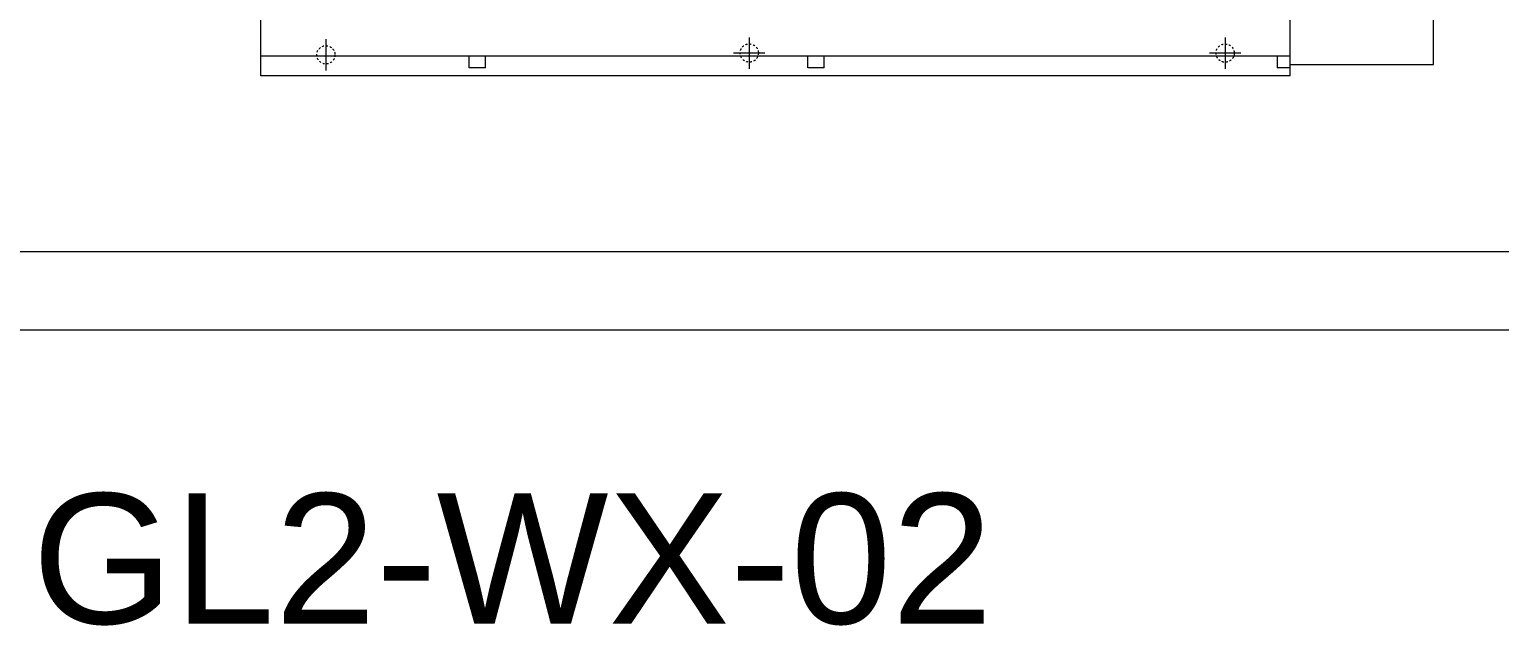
# Model space of a CAD drawing. Header units: inches. Extents: x 0 to 19814, y 0 to 15096.
# Drawn here: x 8791 to 11048, y 4800 to 5715 of the extents above; entities that cross this region are included whole.
import ezdxf

# ---------------------------------------------------------------- set-up
doc = ezdxf.new("R2010")
doc.units = ezdxf.units.IN
doc.header["$MEASUREMENT"] = 0
doc.linetypes.add('CENTER', pattern=[50.8, 31.75, -6.35, 6.35, -6.35])
doc.linetypes.add('EB_DASH', pattern=[6, 3, -3])
doc.layers.add('CAXA1', color=5, linetype='CENTER', lineweight=5)
doc.layers.add('CAXA2', color=6, linetype='EB_DASH', lineweight=5)
doc.styles.add('Roman', font='arial.ttf')

msp = doc.modelspace()

# ---------------------------------------------------------------- linework, layer by layer
at = {"color": 7, "lineweight": 5}
for p, q in [((10726.49, 5643.81), (10726.49, 6593.81)), ((9145.99, 5643.89), (9145.99, 5836)), ((10946.5, 5661.17), (10946.5, 5782.89)), ((10726.49, 5673.89), (9145.99, 5673.89)), ((9465.99, 5656.39), (9465.99, 5673.89)), ((9490.99, 5656.39), (9490.99, 5673.89)), ((9985.99, 5656.39), (9985.99, 5673.89)), ((10010.99, 5656.39), (10010.99, 5673.89)), ((10706.49, 5673.81), (10706.49, 5656.31)), ((10726.49, 5643.81), (9145.99, 5643.89)), ((9490.99, 5656.39), (9465.99, 5656.39)), ((10010.99, 5656.39), (9985.99, 5656.39)), ((10726.49, 5656.31), (10706.49, 5656.31)), ((10726.49, 5661.17), (10946.5, 5661.17)), ((11846.49, 5373.93), (8646.49, 5373.89)), ((8646.49, 5253.89), (11846.49, 5253.89))]:
    msp.add_line(p, q, dxfattribs=at)
at = {"layer": 'CAXA1', "linetype": 'CENTER', "lineweight": 5, "ltscale": 3}
for p, q in [((9245.99, 5700.12), (9245.99, 5652.12)), ((9895.99, 5702.89), (9895.99, 5654.89)), ((10626.49, 5702.81), (10626.49, 5654.81)), ((9919.99, 5678.89), (9871.99, 5678.89)), ((10650.49, 5678.81), (10602.49, 5678.81))]:
    msp.add_line(p, q, dxfattribs=at)
at = {"layer": 'CAXA2', "color": 7, "linetype": 'EB_DASH', "lineweight": 5}
for centre in [(9245.99, 5676.12), (9895.99, 5678.89), (10626.49, 5678.81)]:
    msp.add_circle(centre, 14, dxfattribs=at)

# ---------------------------------------------------------------- texts
at = {"color": 7, "linetype": 'Continuous', "lineweight": 5, "insert": (8795.01, 5003.05), "char_height": 200, "attachment_point": 1, "style": 'Roman'}
msp.add_mtext_dynamic_manual_height_columns('GL2-WX-02', width=3244.2481, gutter_width=1, heights=[0], dxfattribs=at)

doc.saveas('drawing.dxf')
